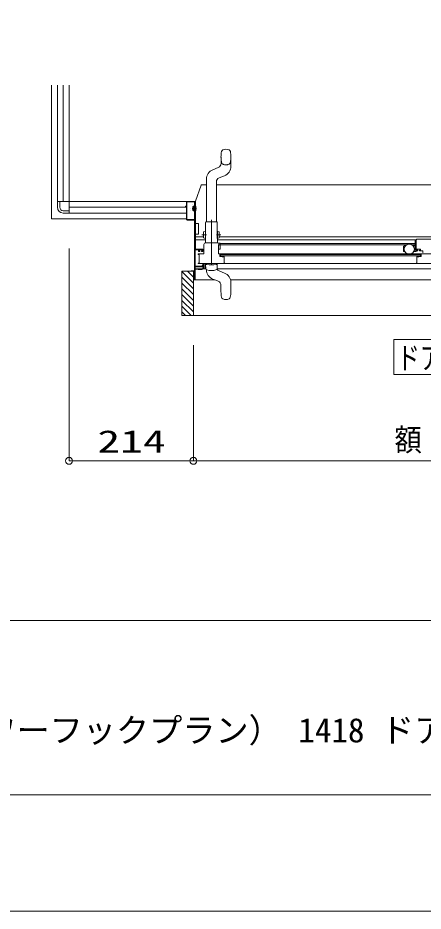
# Model space of a CAD drawing. Units: millimetres on the paper. Extents: x -305 to 305, y -152 to 152.
# Drawn here: x -131.8 to -97, y -148.5 to -71.6 of the extents above; entities that cross this region are included whole.
import ezdxf
from ezdxf.enums import TextEntityAlignment as Align

# ---------------------------------------------------------------- set-up
doc = ezdxf.new("R2010")
doc.units = ezdxf.units.MM
for name, pattern in [('DASHED2', [3, 2, -1]), ('LONG_CHAIN', [21, 18, -1, 1, -1]), ('LONG_DOUBLE_CHAIN', [21.8, 18, -1, 0.6, -0.6, 0.6, -1])]:
    doc.linetypes.add(name, pattern=pattern)
for name, color, linetype, lineweight in [('0-0_0', 7, 'Continuous', 9), ('0-1_VIEW0001', 7, 'Continuous', 9), ('0-2_1図面枠', 7, 'Continuous', 9), ('0-3_図面枠', 3, 'Continuous', 9), ('0-4_DEFPOINTS', 7, 'Continuous', 9)]:
    doc.layers.add(name, color=color, linetype=linetype, lineweight=lineweight)
doc.styles.add('ＭＳ ゴシック', font='')
doc.styles.get('ＭＳ ゴシック').set_extended_font_data('MS Gothic')

# ---------------------------------------------------------------- blocks, each defined once
blk = doc.blocks.new('_ORIGIN')
at = {"layer": '0-0_0'}
blk.add_line((0, 0), (-1, 0), dxfattribs=at)
blk.add_circle((0, 0), 0.5, dxfattribs=at)

msp = doc.modelspace()

# ---------------------------------------------------------------- linework, layer by layer
at = {"layer": '0-1_VIEW0001', "linetype": 'LONG_DOUBLE_CHAIN'}
for p, q in [((-128.934, -77.427), (-128.934, -88.927)), ((-116.464, -88.027), (-116.832, -88.027)), ((-117.334, -88.927), (-128.934, -88.927))]:
    msp.add_line(p, q, dxfattribs=at)
at = {"layer": '0-1_VIEW0001'}
for p, q in [((-128.434, -77.427), (-128.434, -87.427)), ((-128.434, -87.427), (-128.434, -77.427)), ((-127.934, -87.427), (-127.934, -77.427)), ((-127.434, -88.427), (-127.434, -77.427)), ((-128.034, -87.427), (-128.434, -87.427)), ((-128.434, -87.427), (-128.434, -87.927)), ((-128.434, -87.427), (-116.549, -87.427)), ((-128.234, -87.427), (-128.234, -87.927)), ((-117.334, -87.477), (-117.334, -87.827)), ((-117.289, -87.487), (-117.289, -88.967)), ((-116.549, -87.427), (-117.284, -87.427)), ((-116.649, -87.472), (-117.274, -87.472)), ((-116.634, -88.967), (-116.634, -87.487)), ((-116.549, -89.275), (-116.549, -87.392)), ((-127.934, -88.227), (-127.434, -88.227)), ((-127.434, -87.927), (-117.334, -87.927)), ((-127.434, -88.427), (-127.434, -88.027)), ((-117.334, -87.827), (-117.409, -87.827)), ((-117.334, -87.867), (-117.334, -88.977)), ((-116.784, -87.852), (-116.734, -87.852)), ((-116.784, -87.852), (-116.784, -88.202)), ((-116.784, -88.202), (-116.734, -88.202)), ((-116.734, -87.852), (-116.656, -87.792)), ((-116.734, -88.202), (-116.734, -87.852)), ((-116.734, -88.202), (-116.656, -88.261)), ((-116.599, -87.809), (-116.618, -87.809)), ((-116.599, -88.244), (-116.618, -88.244)), ((-116.584, -87.727), (-116.564, -87.727)), ((-116.584, -88.327), (-116.564, -88.327)), ((-116.547, -87.727), (-116.559, -87.727)), ((-127.434, -88.427), (-127.934, -88.427)), ((-117.334, -88.427), (-127.434, -88.427)), ((-127.434, -88.427), (-117.334, -88.427)), ((-117.274, -88.982), (-116.649, -88.982)), ((-116.562, -91.527), (-116.562, -89.255)), ((-116.499, -89.316), (-116.334, -89.316)), ((-116.284, -90.202), (-116.284, -89.365)), ((-116.562, -90.252), (-116.334, -90.252)), ((-77.434, -90.677), (-97.509, -90.677)), ((-127.434, -91.467), (-127.434, -109.746)), ((-114.584, -91.167), (-114.584, -91.912)), ((-114.524, -91.187), (-114.584, -91.187)), ((-114.549, -91.152), (-114.569, -91.152)), ((-114.434, -91.172), (-98.406, -91.172)), ((-98.654, -91.687), (-98.654, -91.297)), ((-98.604, -91.247), (-98.486, -91.247)), ((-97.902, -91.172), (-97.659, -91.172)), ((-97.822, -91.247), (-97.654, -91.247)), ((-97.654, -91.712), (-97.654, -90.728)), ((-97.629, -90.742), (-97.584, -90.742)), ((-97.559, -91.567), (-97.559, -90.727)), ((-116.309, -91.577), (-116.309, -91.727)), ((-116.294, -91.927), (-115.834, -91.927)), ((-115.864, -91.932), (-115.864, -91.932)), ((-114.459, -91.524), (-114.584, -91.524)), ((-114.569, -91.927), (-96.309, -91.927)), ((-114.464, -91.982), (-114.464, -92.152)), ((-97.129, -91.982), (-114.464, -91.982)), ((-114.454, -92.162), (-114.274, -92.162)), ((-114.414, -92.107), (-114.414, -91.982)), ((-97.179, -92.107), (-114.414, -92.107)), ((-114.255, -92.165), (-114.217, -92.181)), ((-114.211, -92.182), (-114.139, -92.182)), ((-114.114, -92.157), (-114.114, -92.152)), ((-114.104, -92.142), (-114.103, -92.142)), ((-114.096, -92.144), (-114.081, -92.153)), ((-98.541, -91.737), (-98.604, -91.737)), ((-97.629, -91.737), (-97.768, -91.737)), ((-97.629, -91.737), (-97.589, -91.737)), ((-97.564, -91.712), (-97.564, -91.702)), ((-97.434, -91.677), (-97.539, -91.677)), ((-97.519, -92.165), (-97.519, -92.732)), ((-97.498, -92.144), (-97.512, -92.153)), ((-97.509, -91.552), (-97.509, -91.577)), ((-97.489, -92.142), (-97.49, -92.142)), ((-97.209, -91.527), (-97.484, -91.527)), ((-97.479, -92.157), (-97.479, -92.152)), ((-97.459, -91.627), (-97.429, -91.627)), ((-97.429, -91.667), (-97.459, -91.667)), ((-97.382, -92.182), (-97.454, -92.182)), ((-97.419, -91.637), (-97.419, -91.657)), ((-97.338, -92.165), (-97.376, -92.181)), ((-97.269, -91.657), (-97.269, -91.637)), ((-97.259, -91.627), (-97.199, -91.627)), ((-97.014, -91.667), (-97.259, -91.667)), ((-97.184, -91.612), (-97.184, -91.552)), ((-97.179, -92.107), (-97.179, -91.982)), ((-96.999, -91.807), (-96.999, -91.682)), ((-96.954, -91.832), (-96.974, -91.832)), ((-116.009, -93.002), (-116.584, -93.002)), ((-116.294, -92.777), (-95.609, -92.777)), ((-115.912, -92.777), (-115.912, -93.257)), ((-115.864, -93.212), (-115.864, -92.777)), ((-115.684, -92.852), (-115.684, -92.777)), ((-115.666, -93.199), (-115.684, -92.852)), ((-114.684, -92.852), (-114.702, -93.199)), ((-114.684, -92.777), (-114.684, -92.852)), ((-97.559, -92.752), (-97.559, -92.777)), ((-97.529, -92.742), (-97.549, -92.742)), ((-117.734, -93.427), (-116.634, -93.427)), ((-117.734, -97.247), (-117.734, -93.427)), ((-116.734, -94.447), (-117.734, -93.447)), ((-116.734, -93.947), (-117.254, -93.427)), ((-116.919, -93.427), (-116.649, -93.427)), ((-116.734, -97.247), (-116.734, -93.427)), ((-116.634, -93.427), (-116.634, -94.127)), ((-116.562, -93.232), (-116.562, -93.197)), ((-115.658, -93.237), (-116.559, -93.237)), ((-116.312, -93.257), (-116.537, -93.257)), ((-116.312, -93.277), (-116.312, -93.257)), ((-116.014, -93.277), (-116.312, -93.277)), ((-115.912, -93.257), (-116.009, -93.276)), ((-115.662, -93.224), (-115.764, -93.224)), ((-114.794, -93.312), (-114.793, -93.313)), ((-58.434, -93.237), (-114.714, -93.237)), ((-114.062, -93.589), (-114.522, -93.407)), ((-116.734, -94.947), (-117.734, -93.947)), ((-116.734, -95.447), (-117.734, -94.447)), ((-116.634, -94.127), (-116.734, -94.127)), ((-116.734, -94.142), (-116.734, -94.162)), ((-116.734, -94.179), (-114.881, -94.179)), ((-114.596, -94.292), (-114.799, -94.212)), ((-58.434, -94.177), (-113.539, -94.177)), ((-113.509, -95.202), (-113.509, -94.403)), ((-116.734, -95.947), (-117.734, -94.947)), ((-114.359, -94.641), (-114.359, -95.202)), ((-116.734, -96.442), (-117.734, -95.442)), ((-116.734, -96.937), (-117.734, -95.937)), ((-116.919, -97.247), (-117.734, -96.432)), ((-117.414, -97.247), (-117.734, -96.927)), ((-57.259, -97.247), (-117.734, -97.247)), ((-116.734, -99.787), (-116.734, -109.746)), ((-116.734, -99.787), (-116.734, -109.746)), ((-99.497, -102.31), (-99.497, -99.31)), ((-99.497, -99.31), (-75.497, -99.31)), ((-99.497, -102.31), (-75.497, -102.31)), ((-126.834, -109.746), (-117.334, -109.746)), ((-116.134, -109.746), (-58.839, -109.746))]:
    msp.add_line(p, q, dxfattribs=at)
at = {"layer": '0-1_VIEW0001', "color": 5}
for p, q in [((-114.358, -83.602), (-114.358, -84.163)), ((-113.508, -83.602), (-113.508, -84.401)), ((-115.055, -84.694), (-114.595, -84.512)), ((-114.521, -85.397), (-114.061, -85.215)), ((-116.549, -87.392), (-116.061, -86.025)), ((-116.014, -85.992), (-115.608, -85.992)), ((-115.608, -89.177), (-115.608, -85.508)), ((-114.758, -89.177), (-114.758, -85.746)), ((-114.758, -86.002), (-79.319, -86.002)), ((-115.683, -89.227), (-115.69, -89.984)), ((-114.733, -89.177), (-115.633, -89.177)), ((-114.677, -89.977), (-114.683, -89.227)), ((-116.562, -90.477), (-115.854, -90.477)), ((-115.851, -90.05), (-115.855, -90.55)), ((-115.7, -90.602), (-115.855, -90.55)), ((-115.695, -90.002), (-115.851, -90.05)), ((-115.701, -90.619), (-115.695, -89.984)), ((-115.701, -90.619), (-115.685, -90.619)), ((-115.696, -90.619), (-115.699, -90.977)), ((-115.68, -89.984), (-115.695, -89.984)), ((-115.685, -90.619), (-115.68, -89.984)), ((-114.682, -90.627), (-114.687, -89.977)), ((-114.672, -89.977), (-114.687, -89.977)), ((-114.666, -90.627), (-114.682, -90.627)), ((-114.666, -90.627), (-114.672, -89.977)), ((-114.672, -90.002), (-114.516, -90.05)), ((-114.668, -90.977), (-114.671, -90.627)), ((-114.666, -90.602), (-114.512, -90.55)), ((-114.516, -90.05), (-114.512, -90.55)), ((-114.513, -90.477), (-78.319, -90.477)), ((-115.697, -90.728), (-116.562, -90.728)), ((-115.834, -91.927), (-115.834, -91.127)), ((-115.682, -90.977), (-115.684, -90.977)), ((-115.684, -90.977), (-114.683, -90.977)), ((-97.659, -90.728), (-114.67, -90.728)), ((-114.459, -91.024), (-114.561, -91.024)), ((-114.534, -91.127), (-114.534, -91.137)), ((-114.524, -91.187), (-114.524, -91.127)), ((-97.659, -91.032), (-114.439, -91.032)), ((-114.434, -91.047), (-114.434, -91.502)), ((-114.798, -94.212), (-115.056, -94.11))]:
    msp.add_line(p, q, dxfattribs=at)
at = {"layer": '0-1_VIEW0001', "color": 2}
for p, q in [((-117.005, -88.064), (-117.005, -88.064)), ((-116.973, -88.195), (-116.972, -88.195)), ((-116.836, -88.146), (-116.835, -88.146)), ((-116.791, -87.704), (-116.79, -87.704))]:
    msp.add_line(p, q, dxfattribs=at)
at = {"layer": '0-1_VIEW0001', "color": 5, "linetype": 'LONG_CHAIN'}
for p, q in [((-115.183, -92.908), (-115.183, -89.016)), ((-115.183, -92.908), (-115.183, -89.016)), ((-115.183, -92.908), (-115.183, -89.189)), ((-115.183, -92.908), (-115.183, -89.189)), ((-115.614, -90.303), (-116.003, -90.299)), ((-114.753, -90.303), (-114.364, -90.299))]:
    msp.add_line(p, q, dxfattribs=at)
at = {"layer": '0-1_VIEW0001'}
for points in [[(-117.284, -87.427), (-117.319, -87.442), (-117.334, -87.477)], [(-116.309, -91.727), (-116.189, -91.727), (-116.189, -91.677), (-116.264, -91.677), (-116.264, -91.577), (-115.979, -91.577), (-115.979, -91.677), (-116.039, -91.677), (-116.039, -91.727), (-115.934, -91.727), (-115.934, -91.527), (-116.584, -91.527), (-116.584, -87.427)], [(-117.409, -87.827), (-117.409, -87.867), (-117.334, -87.867)], [(-117.334, -88.977), (-117.319, -89.012), (-117.284, -89.027)], [(-117.284, -89.027), (-116.639, -89.027), (-116.639, -93.387), (-116.934, -93.387), (-116.934, -93.427)], [(-116.499, -89.316), (-116.501, -89.315), (-116.509, -89.315), (-116.52, -89.313), (-116.532, -89.307), (-116.541, -89.298), (-116.548, -89.287), (-116.549, -89.279), (-116.549, -89.275)], [(-97.559, -90.727), (-97.544, -90.692), (-97.509, -90.677)], [(-114.569, -91.152), (-114.58, -91.156), (-114.584, -91.167)], [(-116.584, -93.002), (-116.584, -91.577), (-116.309, -91.577)], [(-116.324, -91.977), (-116.331, -91.974), (-116.334, -91.967), (-116.322, -91.939), (-116.294, -91.927)], [(-116.324, -92.727), (-116.234, -92.727), (-116.234, -91.977), (-116.324, -91.977)], [(-114.584, -91.912), (-114.58, -91.923), (-114.569, -91.927)], [(-114.464, -92.152), (-114.461, -92.159), (-114.454, -92.162)], [(-114.274, -92.162), (-114.264, -92.163), (-114.255, -92.165)], [(-114.217, -92.181), (-114.214, -92.182), (-114.211, -92.182)], [(-114.139, -92.182), (-114.121, -92.175), (-114.114, -92.157)], [(-114.114, -92.152), (-114.111, -92.145), (-114.104, -92.142)], [(-114.103, -92.142), (-114.099, -92.142), (-114.096, -92.144)], [(-114.081, -92.153), (-114.076, -92.158), (-114.074, -92.165)], [(-114.074, -92.165), (-114.074, -92.742), (-114.034, -92.742), (-114.034, -92.777)], [(-97.459, -91.667), (-97.53, -91.638), (-97.559, -91.567)], [(-97.512, -92.153), (-97.517, -92.158), (-97.519, -92.165)], [(-97.484, -91.527), (-97.502, -91.534), (-97.509, -91.552)], [(-97.509, -91.577), (-97.494, -91.612), (-97.459, -91.627)], [(-97.49, -92.142), (-97.494, -92.142), (-97.498, -92.144)], [(-97.479, -92.152), (-97.482, -92.145), (-97.489, -92.142)], [(-97.454, -92.182), (-97.472, -92.175), (-97.479, -92.157)], [(-97.429, -91.627), (-97.422, -91.63), (-97.419, -91.637)], [(-97.419, -91.657), (-97.422, -91.664), (-97.429, -91.667)], [(-97.376, -92.181), (-97.379, -92.182), (-97.382, -92.182)], [(-97.319, -92.162), (-97.329, -92.163), (-97.338, -92.165)], [(-97.129, -91.982), (-97.129, -92.162), (-97.319, -92.162)], [(-97.269, -91.637), (-97.266, -91.63), (-97.259, -91.627)], [(-97.259, -91.667), (-97.266, -91.664), (-97.269, -91.657)], [(-97.184, -91.552), (-97.191, -91.534), (-97.209, -91.527)], [(-97.199, -91.627), (-97.188, -91.623), (-97.184, -91.612)], [(-96.999, -91.682), (-97.003, -91.671), (-97.014, -91.667)], [(-96.974, -91.832), (-96.992, -91.825), (-96.999, -91.807)], [(-116.294, -92.777), (-116.322, -92.765), (-116.334, -92.737), (-116.331, -92.73), (-116.324, -92.727)], [(-116.009, -93.052), (-115.956, -93.03), (-115.934, -92.977)], [(-115.984, -92.977), (-115.991, -92.995), (-116.009, -93.002)], [(-115.934, -92.977), (-115.934, -92.927), (-115.984, -92.927), (-115.984, -92.977)], [(-115.764, -92.777), (-115.764, -93.227), (-115.849, -93.227)], [(-97.549, -92.742), (-97.556, -92.745), (-97.559, -92.752)], [(-97.519, -92.732), (-97.522, -92.739), (-97.529, -92.742)], [(-116.584, -94.179), (-116.584, -93.052), (-116.009, -93.052)]]:
    msp.add_lwpolyline(points, dxfattribs=at)
at = {"layer": '0-1_VIEW0001', "color": 5}
for points in [[(-115.834, -91.127), (-115.79, -91.021), (-115.684, -90.977)], [(-114.534, -91.137), (-114.538, -91.148), (-114.549, -91.152)]]:
    msp.add_lwpolyline(points, dxfattribs=at)
at = {"layer": '0-1_VIEW0001'}
msp.add_circle((-98.154, -91.532), 0.438, dxfattribs=at)
at = {"layer": '0-1_VIEW0001', "color": 5}
for centre, radius, start, end in [((-114.115, -83.168), 0.2, 115.33997, 168.65878), ((-113.933, -83.552), 0.625, 64.66002, 115.33998), ((-113.751, -83.168), 0.2, 11.34122, 64.66003), ((-111.951, -83.602), 2.408, 168.65878, 180.00001), ((-115.916, -83.602), 2.408, 0, 11.34122), ((-114.733, -84.163), 0.375, 291.60357, 0), ((-114.383, -84.401), 0.875, 291.60357, 0), ((-114.733, -85.508), 0.875, 111.60357, 180), ((-116.014, -86.042), 0.05, 90, 160.34618), ((-114.383, -85.746), 0.375, 111.60357, 180), ((-115.633, -89.227), 0.05, 90, 180), ((-114.733, -89.227), 0.05, 0, 90), ((-114.684, -91.127), 0.15, 0, 90.45196), ((-114.684, -91.127), 0.16, 0, 39.83844), ((-114.459, -91.049), 0.025, 0, 90), ((-114.459, -91.049), 0.025, 0, 90), ((-115.579, -92.811), 0.0485, 177.50278, 257.3444), ((-115.183, -90.573), 2.321, 259.91461, 280.08539), ((-114.788, -92.811), 0.0485, 282.6556, 2.49722), ((-114.733, -93.296), 0.875, 180, 248.39644)]:
    msp.add_arc(centre, radius, start, end, dxfattribs=at)
at = {"layer": '0-1_VIEW0001', "color": 5, "linetype": 'DASHED2'}
for centre, radius, start, end in [((-111.951, -83.602), 2.408, 180.00001, 191.34122), ((-115.916, -83.602), 2.408, 348.65878, 0), ((-114.115, -84.036), 0.2, 191.34122, 244.66003), ((-113.933, -83.652), 0.625, 244.66002, 295.33998), ((-113.751, -84.036), 0.2, 295.33997, 348.65878)]:
    msp.add_arc(centre, radius, start, end, dxfattribs=at)
at = {"layer": '0-1_VIEW0001'}
for centre, radius, start, end in [((-117.274, -87.487), 0.015, 90, 180), ((-116.649, -87.487), 0.015, 0, 90), ((-127.934, -87.927), 0.5, 180, 270), ((-127.934, -87.927), 0.3, 180, 270), ((-116.647, -87.804), 0.015, 19.47122, 127.16085), ((-116.647, -88.249), 0.015, 232.83915, 340.52878), ((-116.618, -87.794), 0.015, 199.47122, 270), ((-116.618, -88.259), 0.015, 90, 160.52878), ((-116.599, -87.794), 0.015, 270, 0), ((-116.599, -88.259), 0.015, 0, 90), ((-116.564, -87.752), 0.025, 12.42397, 90), ((-116.564, -88.302), 0.025, 270, 347.57603), ((-117.812, -88.027), 1.303, 347.57603, 12.42397), ((-117.274, -88.967), 0.015, 180, 270), ((-116.649, -88.967), 0.015, 270, 0), ((-116.334, -89.366), 0.05, 0, 90), ((-116.334, -90.202), 0.05, 270, 0), ((-98.604, -91.297), 0.05, 90, 180), ((-97.629, -90.767), 0.025, 90, 180), ((-97.584, -90.727), 0.015, 270, 0), ((-114.459, -91.499), 0.025, 270, 0), ((-114.459, -91.499), 0.025, 270, 0), ((-98.604, -91.687), 0.05, 180, 270), ((-97.629, -91.712), 0.025, 180, 270), ((-97.589, -91.712), 0.025, 270, 0), ((-97.539, -91.702), 0.025, 90, 180), ((-116.537, -93.232), 0.025, 180, 270), ((-116.014, -93.252), 0.025, 270, 281.30993), ((-115.849, -93.212), 0.015, 180, 270), ((-115.541, -93.193), 0.125, 183.00109, 254.05381), ((-115.184, -91.946), 1.421, 254.01701, 285.9811), ((-114.827, -93.193), 0.125, 285.94281, 356.99899), ((-114.384, -93.058), 0.375, 209.10401, 248.39644), ((-114.384, -94.403), 0.875, 0, 68.39644), ((-114.734, -94.641), 0.375, 0, 68.39644), ((-111.952, -95.202), 2.408, 180, 191.34122), ((-115.917, -95.202), 2.408, 348.65878, 0), ((-114.116, -95.636), 0.2, 191.34122, 244.66003), ((-113.934, -95.252), 0.625, 244.66002, 295.33998), ((-113.752, -95.636), 0.2, 295.33997, 348.65878)]:
    msp.add_arc(centre, radius, start, end, dxfattribs=at)
at = {"layer": '0-1_VIEW0001', "color": 2}
msp.add_arc((-115.183, -90.573), 2.321, 259.91461, 280.08539, dxfattribs=at)
at = {"layer": '0-3_図面枠'}
msp.add_line((-291.017, -123.498), (108.983, -123.498), dxfattribs=at)
msp.add_lwpolyline([(-291.017, -138.498), (108.983, -138.498), (108.983, 138.502), (-291.017, 138.502)], close=True, dxfattribs=at)
at = {"layer": '0-4_DEFPOINTS'}
msp.add_line((118.983, -148.498), (-301.017, -148.498), dxfattribs=at)

# ---------------------------------------------------------------- block references
at = {"layer": '0-1_VIEW0001', "xscale": 0.6, "yscale": 0.6, "rotation": 180}
for p in [(-127.434, -109.746), (-116.734, -109.746)]:
    msp.add_blockref('_ORIGIN', p, dxfattribs=at)
at = {"layer": '0-1_VIEW0001', "xscale": 0.6, "yscale": 0.6}
msp.add_blockref('_ORIGIN', (-116.734, -109.746), dxfattribs=at)

# ---------------------------------------------------------------- texts
at = {"layer": '0-1_VIEW0001', "style": 'ＭＳ ゴシック'}
for s, width, p in [('ドア位置ＡＬ\u3000２００移動', 0.75, (-99.211, -102.429)), ('額', 0.9, (-99.425, -109.48)), ('214', 1.5, (-124.994, -109.607))]:
    msp.add_text(s, height=1.921, dxfattribs=dict(at, width=width)).set_placement(p, align=Align.BOTTOM_LEFT)
at = {"layer": '0-2_1図面枠', "style": 'ＭＳ ゴシック'}
msp.add_text('ノウム 集合 平面図（ミラーなし、シャワーフックプラン） 1418 ドア位置移動 AL/BL', height=2.092, dxfattribs=at).set_placement((-186.165, -134.602), align=Align.BOTTOM_LEFT)

doc.saveas('drawing.dxf')
